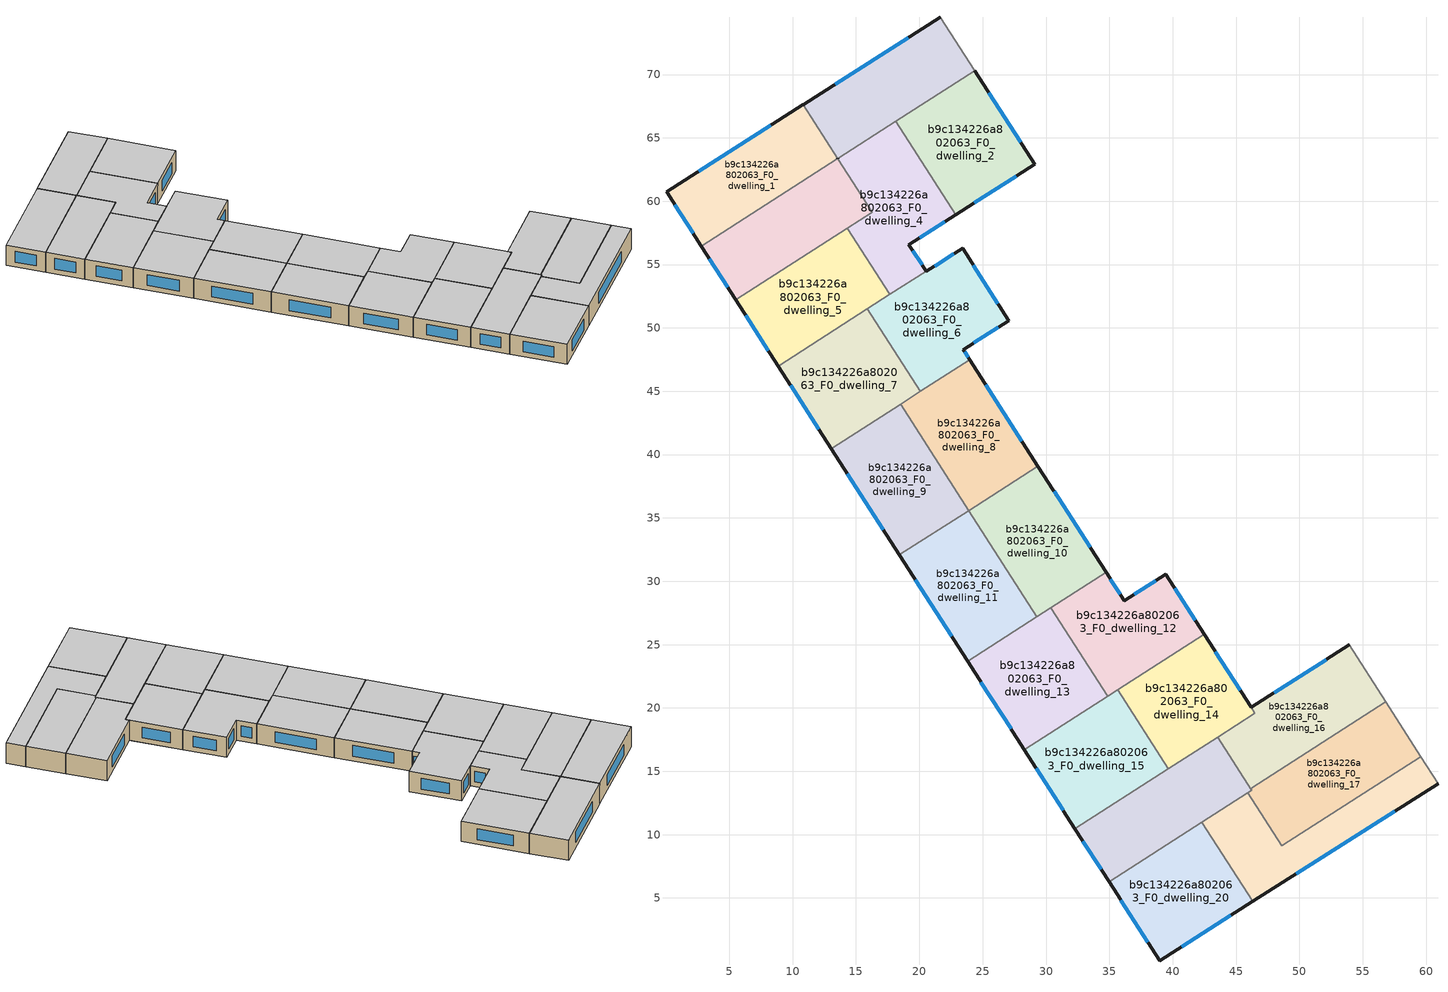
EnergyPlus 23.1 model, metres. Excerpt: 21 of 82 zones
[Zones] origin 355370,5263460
b9c134226a802063_F0_dwelling_0
 floor ground (EU_floor_Construction): 21.65,74.52 24.36,70.3 13.58,63.38 13.56,63.37 10.83,67.62 z0
 wall outside (EU_wall_Construction): 21.65,74.52 10.83,67.62 / 13.56,63.37 13.58,63.38 z0:3
 wall adiabatic (EU_wall_Construction): 24.36,70.3 21.65,74.52 z0:3
 wall to b9c134226a802063_F0_dwelling_1 (EU_wall_Construction): 10.83,67.62 13.56,63.37 z0:3
 wall to b9c134226a802063_F0_dwelling_2 (EU_wall_Construction): 18.15,66.31 24.36,70.3 z0:3
 wall to b9c134226a802063_F0_dwelling_4 (EU_wall_Construction): 13.58,63.38 18.15,66.31 z0:3
 window (EU_Window_Construction): 19.11,72.9 13.37,69.24 z0.7:2.3
 ceiling to b9c134226a802063_F1_dwelling_0 (EU_floor_Construction): 24.36,70.3 21.65,74.52 10.83,67.62 13.56,63.37 13.58,63.38 z3
b9c134226a802063_F0_dwelling_1
 floor ground (EU_floor_Construction): 10.83,67.62 13.56,63.37 13.54,63.35 2.79,56.46 0.04,60.74 10.81,67.61 z0
 wall outside (EU_wall_Construction): 10.83,67.62 10.81,67.61 0.04,60.74 2.79,56.46 z0:3
 wall to b9c134226a802063_F0_dwelling_3 (EU_wall_Construction): 2.79,56.46 13.54,63.35 13.56,63.37 z0:3
 window (EU_Window_Construction): 8.28,66 2.57,62.36 / 0.69,59.74 2.15,57.46 z0.7:2.3
 ceiling to b9c134226a802063_F1_dwelling_1 (EU_floor_Construction): 13.54,63.35 13.56,63.37 10.83,67.62 10.81,67.61 0.04,60.74 2.79,56.46 z3
b9c134226a802063_F0_dwelling_10
 floor ground (EU_floor_Construction): 29.37,39.09 34.75,30.7 29.28,27.19 23.9,35.58 z0
 wall outside (EU_wall_Construction): 34.75,30.7 29.37,39.09 z0:3
 wall to b9c134226a802063_F0_dwelling_11 (EU_wall_Construction): 23.9,35.58 29.28,27.19 z0:3
 wall to b9c134226a802063_F0_dwelling_8 (EU_wall_Construction): 29.37,39.09 23.9,35.58 z0:3
 wall to b9c134226a802063_F0_dwelling_12 (EU_wall_Construction): 30.39,27.9 34.75,30.7 z0:3
 wall to b9c134226a802063_F0_dwelling_13 (EU_wall_Construction): 29.28,27.19 30.39,27.9 z0:3
 window (EU_Window_Construction): 33.49,32.67 30.63,37.12 z0.7:2.3
 ceiling to b9c134226a802063_F1_dwelling_10 (EU_floor_Construction): 34.75,30.7 29.37,39.09 23.9,35.58 29.28,27.19 z3
b9c134226a802063_F0_dwelling_11
 floor ground (EU_floor_Construction): 23.9,35.58 29.28,27.19 23.82,23.68 18.43,32.08 z0
 wall outside (EU_wall_Construction): 18.43,32.08 23.82,23.68 z0:3
 wall to b9c134226a802063_F0_dwelling_9 (EU_wall_Construction): 23.9,35.58 18.43,32.08 z0:3
 wall to b9c134226a802063_F0_dwelling_13 (EU_wall_Construction): 23.82,23.68 29.28,27.19 z0:3
 window (EU_Window_Construction): 19.7,30.11 22.55,25.65 z0.7:2.3
 ceiling to b9c134226a802063_F1_dwelling_11 (EU_floor_Construction): 29.28,27.19 23.9,35.58 18.43,32.08 23.82,23.68 z3
b9c134226a802063_F0_dwelling_12
 floor ground (EU_floor_Construction): 39.45,30.55 42.49,25.81 34.87,20.92 30.39,27.9 34.75,30.7 36.18,28.47 z0
 wall outside (EU_wall_Construction): 42.49,25.81 39.45,30.55 36.18,28.47 34.75,30.7 z0:3
 wall to b9c134226a802063_F0_dwelling_13 (EU_wall_Construction): 30.39,27.9 34.87,20.92 z0:3
 wall to b9c134226a802063_F0_dwelling_14 (EU_wall_Construction): 35.66,21.43 42.49,25.81 z0:3
 wall to b9c134226a802063_F0_dwelling_15 (EU_wall_Construction): 34.87,20.92 35.66,21.43 z0:3
 window (EU_Window_Construction): 35.84,28.99 35.09,30.17 / 38.68,30.06 36.95,28.96 / 41.77,26.92 40.16,29.43 z0.7:2.3
 ceiling to b9c134226a802063_F1_dwelling_12 (EU_floor_Construction): 42.49,25.81 39.45,30.55 36.18,28.47 34.75,30.7 30.39,27.9 34.87,20.92 z3
b9c134226a802063_F0_dwelling_13
 floor ground (EU_floor_Construction): 30.39,27.9 34.87,20.92 28.29,16.7 23.82,23.68 z0
 wall outside (EU_wall_Construction): 23.82,23.68 28.29,16.7 z0:3
 wall to b9c134226a802063_F0_dwelling_15 (EU_wall_Construction): 28.29,16.7 34.87,20.92 z0:3
 window (EU_Window_Construction): 24.87,22.04 27.24,18.34 z0.7:2.3
 ceiling to b9c134226a802063_F1_dwelling_13 (EU_floor_Construction): 34.87,20.92 30.39,27.9 23.82,23.68 28.29,16.7 z3
b9c134226a802063_F0_dwelling_14
 floor ground (EU_floor_Construction): 42.49,25.81 46.48,19.59 39.66,15.21 35.66,21.43 z0
 wall outside (EU_wall_Construction): 46.19,20.04 42.49,25.81 z0:3
 wall to b9c134226a802063_F0_dwelling_15 (EU_wall_Construction): 35.66,21.43 39.66,15.21 z0:3
 wall to b9c134226a802063_F0_dwelling_16 (EU_wall_Construction): 46.48,19.59 46.19,20.04 / 43.54,17.7 46.48,19.58 z0:3
 wall to b9c134226a802063_F0_dwelling_18 (EU_wall_Construction): 39.66,15.21 43.54,17.7 z0:3
 window (EU_Window_Construction): 45.32,21.4 43.36,24.46 z0.7:2.3
 ceiling to b9c134226a802063_F1_dwelling_14 (EU_floor_Construction): 46.48,19.58 42.49,25.81 35.66,21.43 39.66,15.21 z3
b9c134226a802063_F0_dwelling_15
 floor ground (EU_floor_Construction): 35.66,21.43 39.66,15.21 32.29,10.48 28.29,16.7 z0
 wall outside (EU_wall_Construction): 28.29,16.7 32.29,10.48 z0:3
 wall to b9c134226a802063_F0_dwelling_18 (EU_wall_Construction): 32.29,10.48 39.66,15.21 z0:3
 window (EU_Window_Construction): 29.23,15.24 31.35,11.94 z0.7:2.3
 ceiling to b9c134226a802063_F1_dwelling_15 (EU_floor_Construction): 39.66,15.21 35.66,21.43 28.29,16.7 32.29,10.48 z3
b9c134226a802063_F0_dwelling_16
 floor ground (EU_floor_Construction): 53.92,24.97 56.81,20.48 46.19,13.66 46.24,13.58 46.2,13.55 43.54,17.7 46.48,19.59 46.19,20.04 z0
 wall outside (EU_wall_Construction): 53.92,24.97 46.19,20.04 z0:3
 wall adiabatic (EU_wall_Construction): 56.81,20.48 53.92,24.97 z0:3
 wall to b9c134226a802063_F0_dwelling_17 (EU_wall_Construction): 46.2,13.55 46.24,13.58 46.19,13.66 56.81,20.48 z0:3
 wall to b9c134226a802063_F0_dwelling_18 (EU_wall_Construction): 43.54,17.7 46.2,13.55 z0:3
 window (EU_Window_Construction): 52.11,23.81 48.01,21.2 z0.7:2.3
 ceiling to b9c134226a802063_F1_dwelling_16 (EU_floor_Construction): 56.81,20.48 53.92,24.97 46.19,20.04 46.48,19.59 43.54,17.7 46.2,13.55 46.24,13.58 46.19,13.66 z3
b9c134226a802063_F0_dwelling_17
 floor ground (EU_floor_Construction): 56.81,20.48 59.58,16.16 48.62,9.13 45.93,13.32 46.22,13.51 46.2,13.55 46.24,13.58 46.19,13.66 z0
 wall to b9c134226a802063_F0_dwelling_19 (EU_wall_Construction): 45.93,13.32 48.62,9.13 59.58,16.16 z0:3
 wall adiabatic (EU_wall_Construction): 59.58,16.16 56.81,20.48 z0:3
 wall to b9c134226a802063_F0_dwelling_18 (EU_wall_Construction): 46.2,13.55 46.22,13.51 45.93,13.32 z0:3
 ceiling to b9c134226a802063_F1_dwelling_17 (EU_floor_Construction): 59.58,16.16 56.81,20.48 46.19,13.66 46.24,13.58 46.2,13.55 46.22,13.51 45.93,13.32 48.62,9.13 z3
b9c134226a802063_F0_dwelling_18
 floor ground (EU_floor_Construction): 43.54,17.7 46.22,13.51 34.97,6.29 32.29,10.48 z0
 wall outside (EU_wall_Construction): 32.29,10.48 34.97,6.29 z0:3
 wall to b9c134226a802063_F0_dwelling_20 (EU_wall_Construction): 34.97,6.29 42.3,11 z0:3
 wall to b9c134226a802063_F0_dwelling_19 (EU_wall_Construction): 42.3,11 45.93,13.32 z0:3
 window (EU_Window_Construction): 32.92,9.5 34.34,7.28 z0.7:2.3
 ceiling to b9c134226a802063_F1_dwelling_18 (EU_floor_Construction): 46.22,13.51 43.54,17.7 32.29,10.48 34.97,6.29 z3
b9c134226a802063_F0_dwelling_19
 floor ground (EU_floor_Construction): 59.58,16.16 60.94,14.04 46.33,4.73 42.3,11 45.93,13.32 48.62,9.13 z0
 wall outside (EU_wall_Construction): 46.33,4.73 60.94,14.04 z0:3
 wall adiabatic (EU_wall_Construction): 60.94,14.04 59.58,16.16 z0:3
 wall to b9c134226a802063_F0_dwelling_20 (EU_wall_Construction): 42.3,11 46.33,4.73 z0:3
 window (EU_Window_Construction): 49.76,6.91 57.51,11.85 z0.7:2.3
 ceiling to b9c134226a802063_F1_dwelling_19 (EU_floor_Construction): 60.94,14.04 59.58,16.16 48.62,9.13 45.93,13.32 42.3,11 46.33,4.73 z3
b9c134226a802063_F0_dwelling_2
 floor ground (EU_floor_Construction): 24.36,70.3 29.11,62.91 22.88,58.94 18.15,66.31 z0
 wall outside (EU_wall_Construction): 22.88,58.94 29.11,62.91 24.36,70.3 z0:3
 wall to b9c134226a802063_F0_dwelling_4 (EU_wall_Construction): 18.15,66.31 22.88,58.94 z0:3
 window (EU_Window_Construction): 24.35,59.87 27.65,61.97 / 28,64.64 25.48,68.56 z0.7:2.3
 ceiling to b9c134226a802063_F1_dwelling_2 (EU_floor_Construction): 29.11,62.91 24.36,70.3 18.15,66.31 22.88,58.94 z3
b9c134226a802063_F0_dwelling_20
 floor ground (EU_floor_Construction): 42.3,11 46.33,4.73 38.98,0.04 34.97,6.29 z0
 wall outside (EU_wall_Construction): 34.97,6.29 38.98,0.04 46.33,4.73 z0:3
 window (EU_Window_Construction): 40.7,1.14 44.6,3.63 / 35.91,4.83 38.04,1.51 z0.7:2.3
 ceiling to b9c134226a802063_F1_dwelling_20 (EU_floor_Construction): 46.33,4.73 42.3,11 34.97,6.29 38.98,0.04 z3
b9c134226a802063_F0_dwelling_3
 floor ground (EU_floor_Construction): 13.56,63.37 16.29,59.11 5.52,52.2 2.79,56.46 13.54,63.35 z0
 wall outside (EU_wall_Construction): 2.79,56.46 5.52,52.2 z0:3
 wall to b9c134226a802063_F0_dwelling_4 (EU_wall_Construction): 14.32,57.85 16.29,59.11 13.56,63.36 z0:3
 wall to b9c134226a802063_F0_dwelling_5 (EU_wall_Construction): 5.52,52.2 14.32,57.85 z0:3
 window (EU_Window_Construction): 3.43,55.46 4.88,53.2 z0.7:2.3
 ceiling to b9c134226a802063_F1_dwelling_3 (EU_floor_Construction): 16.29,59.11 13.56,63.37 13.54,63.35 2.79,56.46 5.52,52.2 z3
b9c134226a802063_F0_dwelling_4
 floor ground (EU_floor_Construction): 18.15,66.31 22.88,58.94 19.18,56.58 20.53,54.47 17.67,52.64 14.32,57.85 16.29,59.11 13.56,63.37 13.58,63.38 z0
 wall outside (EU_wall_Construction): 20.53,54.47 19.18,56.58 22.88,58.94 / 13.58,63.38 13.56,63.37 z0:3
 wall to b9c134226a802063_F0_dwelling_5 (EU_wall_Construction): 14.32,57.85 17.67,52.64 z0:3
 wall to b9c134226a802063_F0_dwelling_6 (EU_wall_Construction): 17.67,52.64 20.53,54.47 z0:3
 window (EU_Window_Construction): 20.05,57.13 22.01,58.38 / 20.21,54.97 19.5,56.08 z0.7:2.3
 ceiling to b9c134226a802063_F1_dwelling_4 (EU_floor_Construction): 20.53,54.47 19.18,56.58 22.88,58.94 18.15,66.31 13.58,63.38 13.56,63.37 16.29,59.11 14.32,57.85 17.67,52.64 z3
b9c134226a802063_F0_dwelling_5
 floor ground (EU_floor_Construction): 14.32,57.85 17.67,52.64 8.86,46.99 5.52,52.2 z0
 wall outside (EU_wall_Construction): 5.52,52.2 8.86,46.99 z0:3
 wall to b9c134226a802063_F0_dwelling_7 (EU_wall_Construction): 8.86,46.99 15.91,51.51 z0:3
 wall to b9c134226a802063_F0_dwelling_6 (EU_wall_Construction): 15.91,51.51 17.67,52.64 z0:3
 window (EU_Window_Construction): 6.31,50.98 8.08,48.21 z0.7:2.3
 ceiling to b9c134226a802063_F1_dwelling_5 (EU_floor_Construction): 17.67,52.64 14.32,57.85 5.52,52.2 8.86,46.99 z3
b9c134226a802063_F0_dwelling_6
 floor ground (EU_floor_Construction): 23.41,56.29 27.07,50.58 23.47,48.29 23.98,47.49 20.09,44.99 15.91,51.51 20.53,54.47 20.54,54.45 z0
 wall outside (EU_wall_Construction): 23.98,47.49 23.47,48.29 27.07,50.58 23.41,56.29 20.54,54.45 20.53,54.47 z0:3
 wall to b9c134226a802063_F0_dwelling_7 (EU_wall_Construction): 15.91,51.51 20.09,44.99 z0:3
 wall to b9c134226a802063_F0_dwelling_8 (EU_wall_Construction): 20.09,44.99 23.98,47.49 z0:3
 window (EU_Window_Construction): 22.74,55.86 21.21,54.88 / 26.21,51.92 24.27,54.95 / 24.31,48.83 26.22,50.04 / 23.86,47.67 23.59,48.1 z0.7:2.3
 ceiling to b9c134226a802063_F1_dwelling_6 (EU_floor_Construction): 23.98,47.49 23.47,48.29 27.07,50.58 23.41,56.29 20.54,54.45 20.53,54.47 15.91,51.51 20.09,44.99 z3
b9c134226a802063_F0_dwelling_7
 floor ground (EU_floor_Construction): 15.91,51.51 20.09,44.99 13.05,40.47 8.86,46.99 z0
 wall outside (EU_wall_Construction): 8.86,46.99 13.05,40.47 z0:3
 wall to b9c134226a802063_F0_dwelling_9 (EU_wall_Construction): 13.05,40.47 18.51,43.98 z0:3
 wall to b9c134226a802063_F0_dwelling_8 (EU_wall_Construction): 18.51,43.98 20.09,44.99 z0:3
 window (EU_Window_Construction): 9.85,45.46 12.06,42 z0.7:2.3
 ceiling to b9c134226a802063_F1_dwelling_7 (EU_floor_Construction): 20.09,44.99 15.91,51.51 8.86,46.99 13.05,40.47 z3
b9c134226a802063_F0_dwelling_8
 floor ground (EU_floor_Construction): 23.98,47.49 29.37,39.09 23.9,35.58 18.51,43.98 z0
 wall outside (EU_wall_Construction): 29.37,39.09 23.98,47.49 z0:3
 wall to b9c134226a802063_F0_dwelling_9 (EU_wall_Construction): 18.51,43.98 23.9,35.58 z0:3
 window (EU_Window_Construction): 28.1,41.06 25.25,45.51 z0.7:2.3
 ceiling to b9c134226a802063_F1_dwelling_8 (EU_floor_Construction): 29.37,39.09 23.98,47.49 18.51,43.98 23.9,35.58 z3
b9c134226a802063_F0_dwelling_9
 floor ground (EU_floor_Construction): 18.51,43.98 23.9,35.58 18.43,32.08 13.05,40.47 z0
 wall outside (EU_wall_Construction): 13.05,40.47 18.43,32.08 z0:3
 window (EU_Window_Construction): 14.31,38.5 17.17,34.05 z0.7:2.3
 ceiling to b9c134226a802063_F1_dwelling_9 (EU_floor_Construction): 23.9,35.58 18.51,43.98 13.05,40.47 18.43,32.08 z3
[Building]
EU S2 Campaign: North Axis=0; Terrain=City; Solar Distribution=FullExterior
[Site:Location]
Budapest.Ferenc.Liszt.Intl.AP: Latitude=47.437; Longitude=19.256; Time Zone=1; Elevation=185
[SizingPeriod:WeatherFileDays]
AnnualSizingPeriod: Begin Month=1; Begin Day of Month=1; End Month=12; End Day of Month=31; Day of Week for Start Day=Monday; Use Weather File Daylight Saving Period=No; Use Weather File Rain and Snow Indicators=No
[MATERIAL]
EU_InternalMass_Material: Roughness=MediumRough; Thickness=0.1; Conductivity=1; Density=1800; Specific Heat=900; Thermal Absorptance=0.9; Solar Absorptance=0.7; Visible Absorptance=0.7
[MATERIAL:NOMASS] Roughness=MediumRough; Thermal Absorptance=0.9; Solar Absorptance=0.7; Visible Absorptance=0.7
Name | Thermal Resistance
EU_wall_NoMass | 0.832559
EU_floor_NoMass | 0.872794
[WINDOWMATERIAL:SIMPLEGLAZINGSYSTEM]
EU_Window_SimpleGlazing: UFactor=2.79869; Solar Heat Gain Coefficient=0.75; Visible Transmittance=0.75
[CONSTRUCTION]
EU_wall_Construction: EU_wall_NoMass
EU_floor_Construction: EU_floor_NoMass
EU_Window_Construction: EU_Window_SimpleGlazing
EU_InternalMass_Construction: EU_InternalMass_Material
[ZONE] Type=1; Multiplier=1; Ceiling Height=autocalculate; Floor Area=autocalculate; Part of Total Floor Area=Yes
Name | Volume
b9c134226a802063_F0_dwelling_0 | 193.966
b9c134226a802063_F0_dwelling_1 | 194.695
b9c134226a802063_F0_dwelling_10 | 194.35
b9c134226a802063_F0_dwelling_11 | 194.342
b9c134226a802063_F0_dwelling_12 | 194.314
b9c134226a802063_F0_dwelling_13 | 194.313
b9c134226a802063_F0_dwelling_14 | 179.859
b9c134226a802063_F0_dwelling_15 | 194.298
b9c134226a802063_F0_dwelling_16 | 197.928
b9c134226a802063_F0_dwelling_17 | 199.997
b9c134226a802063_F0_dwelling_18 | 199.533
b9c134226a802063_F0_dwelling_19 | 194.311
b9c134226a802063_F0_dwelling_2 | 194.329
b9c134226a802063_F0_dwelling_20 | 194.336
b9c134226a802063_F0_dwelling_3 | 193.952
b9c134226a802063_F0_dwelling_4 | 194.691
b9c134226a802063_F0_dwelling_5; b9c134226a802063_F0_dwelling_7 | 194.322
b9c134226a802063_F0_dwelling_6 | 194.316
b9c134226a802063_F0_dwelling_8 | 194.34
b9c134226a802063_F0_dwelling_9 | 194.299
[INTERNALMASS] Construction=EU_InternalMass_Construction
Name | Zone or ZoneList | Surface Area
b9c134226a802063_F0_dwelling_0_EU_InternalMass | b9c134226a802063_F0_dwelling_0 | 64.6552
b9c134226a802063_F0_dwelling_1_EU_InternalMass | b9c134226a802063_F0_dwelling_1 | 64.8976
b9c134226a802063_F0_dwelling_2_EU_InternalMass | b9c134226a802063_F0_dwelling_2 | 64.7755
b9c134226a802063_F0_dwelling_3_EU_InternalMass | b9c134226a802063_F0_dwelling_3 | 64.6527
b9c134226a802063_F0_dwelling_4_EU_InternalMass | b9c134226a802063_F0_dwelling_4 | 64.897
b9c134226a802063_F0_dwelling_5_EU_InternalMass | b9c134226a802063_F0_dwelling_5 | 64.7742
b9c134226a802063_F0_dwelling_6_EU_InternalMass | b9c134226a802063_F0_dwelling_6 | 64.773
b9c134226a802063_F0_dwelling_7_EU_InternalMass | b9c134226a802063_F0_dwelling_7 | 64.7745
b9c134226a802063_F0_dwelling_8_EU_InternalMass | b9c134226a802063_F0_dwelling_8 | 64.78
b9c134226a802063_F0_dwelling_9_EU_InternalMass | b9c134226a802063_F0_dwelling_9 | 64.7676
b9c134226a802063_F0_dwelling_10_EU_InternalMass | b9c134226a802063_F0_dwelling_10 | 64.7844
b9c134226a802063_F0_dwelling_11_EU_InternalMass | b9c134226a802063_F0_dwelling_11 | 64.7814
b9c134226a802063_F0_dwelling_12_EU_InternalMass | b9c134226a802063_F0_dwelling_12 | 64.772
b9c134226a802063_F0_dwelling_13_EU_InternalMass | b9c134226a802063_F0_dwelling_13 | 64.7711
b9c134226a802063_F0_dwelling_14_EU_InternalMass | b9c134226a802063_F0_dwelling_14 | 59.955
b9c134226a802063_F0_dwelling_15_EU_InternalMass | b9c134226a802063_F0_dwelling_15 | 64.7697
b9c134226a802063_F0_dwelling_16_EU_InternalMass | b9c134226a802063_F0_dwelling_16 | 65.9678
b9c134226a802063_F0_dwelling_17_EU_InternalMass | b9c134226a802063_F0_dwelling_17 | 66.6685
b9c134226a802063_F0_dwelling_18_EU_InternalMass | b9c134226a802063_F0_dwelling_18 | 66.5134
b9c134226a802063_F0_dwelling_19_EU_InternalMass | b9c134226a802063_F0_dwelling_19 | 64.7705
b9c134226a802063_F0_dwelling_20_EU_InternalMass | b9c134226a802063_F0_dwelling_20 | 64.7795
[OTHEREQUIPMENT] Fuel Type=Electricity; Design Level Calculation Method=Watts/Area; Power per Zone Floor Area=1; Fraction Latent=0; Fraction Radiant=0; Fraction Lost=0; Carbon Dioxide Generation Rate=0; EndUse Subcategory=EU_Step8_InternalGains
Name | Zone or ZoneList or Space or SpaceList | Schedule
EU_Step8_InternalGain_b9c134226a802063_F0_dwelling_0_f000 | b9c134226a802063_F0_dwelling_0 | EU_Step8_GainSchedule_b9c134226a802063_F0_dwelling_0_f000
EU_Step8_InternalGain_b9c134226a802063_F0_dwelling_1_f000 | b9c134226a802063_F0_dwelling_1 | EU_Step8_GainSchedule_b9c134226a802063_F0_dwelling_1_f000
EU_Step8_InternalGain_b9c134226a802063_F0_dwelling_2_f000 | b9c134226a802063_F0_dwelling_2 | EU_Step8_GainSchedule_b9c134226a802063_F0_dwelling_2_f000
EU_Step8_InternalGain_b9c134226a802063_F0_dwelling_3_f000 | b9c134226a802063_F0_dwelling_3 | EU_Step8_GainSchedule_b9c134226a802063_F0_dwelling_3_f000
EU_Step8_InternalGain_b9c134226a802063_F0_dwelling_4_f000 | b9c134226a802063_F0_dwelling_4 | EU_Step8_GainSchedule_b9c134226a802063_F0_dwelling_4_f000
EU_Step8_InternalGain_b9c134226a802063_F0_dwelling_5_f000 | b9c134226a802063_F0_dwelling_5 | EU_Step8_GainSchedule_b9c134226a802063_F0_dwelling_5_f000
EU_Step8_InternalGain_b9c134226a802063_F0_dwelling_6_f000 | b9c134226a802063_F0_dwelling_6 | EU_Step8_GainSchedule_b9c134226a802063_F0_dwelling_6_f000
EU_Step8_InternalGain_b9c134226a802063_F0_dwelling_7_f000 | b9c134226a802063_F0_dwelling_7 | EU_Step8_GainSchedule_b9c134226a802063_F0_dwelling_7_f000
EU_Step8_InternalGain_b9c134226a802063_F0_dwelling_8_f000 | b9c134226a802063_F0_dwelling_8 | EU_Step8_GainSchedule_b9c134226a802063_F0_dwelling_8_f000
EU_Step8_InternalGain_b9c134226a802063_F0_dwelling_9_f000 | b9c134226a802063_F0_dwelling_9 | EU_Step8_GainSchedule_b9c134226a802063_F0_dwelling_9_f000
EU_Step8_InternalGain_b9c134226a802063_F0_dwelling_10_f000 | b9c134226a802063_F0_dwelling_10 | EU_Step8_GainSchedule_b9c134226a802063_F0_dwelling_10_f000
EU_Step8_InternalGain_b9c134226a802063_F0_dwelling_11_f000 | b9c134226a802063_F0_dwelling_11 | EU_Step8_GainSchedule_b9c134226a802063_F0_dwelling_11_f000
EU_Step8_InternalGain_b9c134226a802063_F0_dwelling_12_f000 | b9c134226a802063_F0_dwelling_12 | EU_Step8_GainSchedule_b9c134226a802063_F0_dwelling_12_f000
EU_Step8_InternalGain_b9c134226a802063_F0_dwelling_13_f000 | b9c134226a802063_F0_dwelling_13 | EU_Step8_GainSchedule_b9c134226a802063_F0_dwelling_13_f000
EU_Step8_InternalGain_b9c134226a802063_F0_dwelling_14_f000 | b9c134226a802063_F0_dwelling_14 | EU_Step8_GainSchedule_b9c134226a802063_F0_dwelling_14_f000
EU_Step8_InternalGain_b9c134226a802063_F0_dwelling_15_f000 | b9c134226a802063_F0_dwelling_15 | EU_Step8_GainSchedule_b9c134226a802063_F0_dwelling_15_f000
EU_Step8_InternalGain_b9c134226a802063_F0_dwelling_16_f000 | b9c134226a802063_F0_dwelling_16 | EU_Step8_GainSchedule_b9c134226a802063_F0_dwelling_16_f000
EU_Step8_InternalGain_b9c134226a802063_F0_dwelling_17_f000 | b9c134226a802063_F0_dwelling_17 | EU_Step8_GainSchedule_b9c134226a802063_F0_dwelling_17_f000
EU_Step8_InternalGain_b9c134226a802063_F0_dwelling_18_f000 | b9c134226a802063_F0_dwelling_18 | EU_Step8_GainSchedule_b9c134226a802063_F0_dwelling_18_f000
EU_Step8_InternalGain_b9c134226a802063_F0_dwelling_19_f000 | b9c134226a802063_F0_dwelling_19 | EU_Step8_GainSchedule_b9c134226a802063_F0_dwelling_19_f000
EU_Step8_InternalGain_b9c134226a802063_F0_dwelling_20_f000 | b9c134226a802063_F0_dwelling_20 | EU_Step8_GainSchedule_b9c134226a802063_F0_dwelling_20_f000
[ZONEVENTILATION:DESIGNFLOWRATE] Schedule=EU_AlwaysOn; Design Flow Rate Calculation Method=AirChanges/Hour; Air Changes per Hour=0.475469; Ventilation Type=Natural; Fan Pressure Rise=0; Fan Total Efficiency=1; Constant Term Coefficient=1; Temperature Term Coefficient=0; Velocity Term Coefficient=0; Velocity Squared Term Coefficient=0; Minimum Indoor Temperature=-100; Maximum Indoor Temperature=100; Delta Temperature=-100; Minimum Outdoor Temperature=-100; Maximum Outdoor Temperature=100; Maximum Wind Speed=40
Name | Zone or ZoneList or Space or SpaceList
EU_ConstantAir_b9c134226a802063_F0_dwelling_0 | b9c134226a802063_F0_dwelling_0
EU_ConstantAir_b9c134226a802063_F0_dwelling_1 | b9c134226a802063_F0_dwelling_1
EU_ConstantAir_b9c134226a802063_F0_dwelling_2 | b9c134226a802063_F0_dwelling_2
EU_ConstantAir_b9c134226a802063_F0_dwelling_3 | b9c134226a802063_F0_dwelling_3
EU_ConstantAir_b9c134226a802063_F0_dwelling_4 | b9c134226a802063_F0_dwelling_4
EU_ConstantAir_b9c134226a802063_F0_dwelling_5 | b9c134226a802063_F0_dwelling_5
EU_ConstantAir_b9c134226a802063_F0_dwelling_6 | b9c134226a802063_F0_dwelling_6
EU_ConstantAir_b9c134226a802063_F0_dwelling_7 | b9c134226a802063_F0_dwelling_7
EU_ConstantAir_b9c134226a802063_F0_dwelling_8 | b9c134226a802063_F0_dwelling_8
EU_ConstantAir_b9c134226a802063_F0_dwelling_9 | b9c134226a802063_F0_dwelling_9
EU_ConstantAir_b9c134226a802063_F0_dwelling_10 | b9c134226a802063_F0_dwelling_10
EU_ConstantAir_b9c134226a802063_F0_dwelling_11 | b9c134226a802063_F0_dwelling_11
EU_ConstantAir_b9c134226a802063_F0_dwelling_12 | b9c134226a802063_F0_dwelling_12
EU_ConstantAir_b9c134226a802063_F0_dwelling_13 | b9c134226a802063_F0_dwelling_13
EU_ConstantAir_b9c134226a802063_F0_dwelling_14 | b9c134226a802063_F0_dwelling_14
EU_ConstantAir_b9c134226a802063_F0_dwelling_15 | b9c134226a802063_F0_dwelling_15
EU_ConstantAir_b9c134226a802063_F0_dwelling_16 | b9c134226a802063_F0_dwelling_16
EU_ConstantAir_b9c134226a802063_F0_dwelling_17 | b9c134226a802063_F0_dwelling_17
EU_ConstantAir_b9c134226a802063_F0_dwelling_18 | b9c134226a802063_F0_dwelling_18
EU_ConstantAir_b9c134226a802063_F0_dwelling_19 | b9c134226a802063_F0_dwelling_19
EU_ConstantAir_b9c134226a802063_F0_dwelling_20 | b9c134226a802063_F0_dwelling_20
[HVACTEMPLATE:THERMOSTAT] Constant Heating Setpoint=20; Constant Cooling Setpoint=50
EU_HeatOnly_b9c134226a802063_F0_dwelling_0; EU_HeatOnly_b9c134226a802063_F0_dwelling_1; EU_HeatOnly_b9c134226a802063_F0_dwelling_2; EU_HeatOnly_b9c134226a802063_F0_dwelling_3; EU_HeatOnly_b9c134226a802063_F0_dwelling_4; EU_HeatOnly_b9c134226a802063_F0_dwelling_5; EU_HeatOnly_b9c134226a802063_F0_dwelling_6; EU_HeatOnly_b9c134226a802063_F0_dwelling_7; EU_HeatOnly_b9c134226a802063_F0_dwelling_8; EU_HeatOnly_b9c134226a802063_F0_dwelling_9; EU_HeatOnly_b9c134226a802063_F0_dwelling_10; EU_HeatOnly_b9c134226a802063_F0_dwelling_11; EU_HeatOnly_b9c134226a802063_F0_dwelling_12; EU_HeatOnly_b9c134226a802063_F0_dwelling_13; EU_HeatOnly_b9c134226a802063_F0_dwelling_14; EU_HeatOnly_b9c134226a802063_F0_dwelling_15; EU_HeatOnly_b9c134226a802063_F0_dwelling_16; EU_HeatOnly_b9c134226a802063_F0_dwelling_17; EU_HeatOnly_b9c134226a802063_F0_dwelling_18; EU_HeatOnly_b9c134226a802063_F0_dwelling_19; EU_HeatOnly_b9c134226a802063_F0_dwelling_20; EU_HeatOnly_b9c134226a802063_F1_dwelling_0; EU_HeatOnly_b9c134226a802063_F1_dwelling_1; EU_HeatOnly_b9c134226a802063_F1_dwelling_2; EU_HeatOnly_b9c134226a802063_F1_dwelling_3; EU_HeatOnly_b9c134226a802063_F1_dwelling_4; EU_HeatOnly_b9c134226a802063_F1_dwelling_5; EU_HeatOnly_b9c134226a802063_F1_dwelling_6; EU_HeatOnly_b9c134226a802063_F1_dwelling_7; EU_HeatOnly_b9c134226a802063_F1_dwelling_8; EU_HeatOnly_b9c134226a802063_F1_dwelling_9; EU_HeatOnly_b9c134226a802063_F1_dwelling_10; EU_HeatOnly_b9c134226a802063_F1_dwelling_11; EU_HeatOnly_b9c134226a802063_F1_dwelling_12; EU_HeatOnly_b9c134226a802063_F1_dwelling_13; EU_HeatOnly_b9c134226a802063_F1_dwelling_14; EU_HeatOnly_b9c134226a802063_F1_dwelling_15; EU_HeatOnly_b9c134226a802063_F1_dwelling_16; EU_HeatOnly_b9c134226a802063_F1_dwelling_17; EU_HeatOnly_b9c134226a802063_F1_dwelling_18; EU_HeatOnly_b9c134226a802063_F1_dwelling_19; EU_HeatOnly_b9c134226a802063_F1_dwelling_20; EU_HeatOnly_b9c134226a802063_F2_dwelling_0; EU_HeatOnly_b9c134226a802063_F2_dwelling_1; EU_HeatOnly_b9c134226a802063_F2_dwelling_2; EU_HeatOnly_b9c134226a802063_F2_dwelling_3; EU_HeatOnly_b9c134226a802063_F2_dwelling_4; EU_HeatOnly_b9c134226a802063_F2_dwelling_5; EU_HeatOnly_b9c134226a802063_F2_dwelling_6; EU_HeatOnly_b9c134226a802063_F2_dwelling_7; EU_HeatOnly_b9c134226a802063_F2_dwelling_8; EU_HeatOnly_b9c134226a802063_F2_dwelling_9; EU_HeatOnly_b9c134226a802063_F2_dwelling_10; EU_HeatOnly_b9c134226a802063_F2_dwelling_11; EU_HeatOnly_b9c134226a802063_F2_dwelling_12; EU_HeatOnly_b9c134226a802063_F2_dwelling_13; EU_HeatOnly_b9c134226a802063_F2_dwelling_14; EU_HeatOnly_b9c134226a802063_F2_dwelling_15; EU_HeatOnly_b9c134226a802063_F2_dwelling_16; EU_HeatOnly_b9c134226a802063_F2_dwelling_17; EU_HeatOnly_b9c134226a802063_F2_dwelling_18; EU_HeatOnly_b9c134226a802063_F2_dwelling_19; EU_HeatOnly_b9c134226a802063_F3_dwelling_0; EU_HeatOnly_b9c134226a802063_F3_dwelling_1; EU_HeatOnly_b9c134226a802063_F3_dwelling_2; EU_HeatOnly_b9c134226a802063_F3_dwelling_3; EU_HeatOnly_b9c134226a802063_F3_dwelling_4; EU_HeatOnly_b9c134226a802063_F3_dwelling_5; EU_HeatOnly_b9c134226a802063_F3_dwelling_6; EU_HeatOnly_b9c134226a802063_F3_dwelling_7; EU_HeatOnly_b9c134226a802063_F3_dwelling_8; EU_HeatOnly_b9c134226a802063_F3_dwelling_9; EU_HeatOnly_b9c134226a802063_F3_dwelling_10; EU_HeatOnly_b9c134226a802063_F3_dwelling_11; EU_HeatOnly_b9c134226a802063_F3_dwelling_12; EU_HeatOnly_b9c134226a802063_F3_dwelling_13; EU_HeatOnly_b9c134226a802063_F3_dwelling_14; EU_HeatOnly_b9c134226a802063_F3_dwelling_15; EU_HeatOnly_b9c134226a802063_F3_dwelling_16; EU_HeatOnly_b9c134226a802063_F3_dwelling_17; EU_HeatOnly_b9c134226a802063_F3_dwelling_18; EU_HeatOnly_b9c134226a802063_F3_dwelling_19
[HVACTEMPLATE:ZONE:IDEALLOADSAIRSYSTEM] System Availability Schedule=EU_AlwaysOn; Maximum Heating Supply Air Temperature=50; Minimum Cooling Supply Air Temperature=13; Maximum Heating Supply Air Humidity Ratio=0.0156; Minimum Cooling Supply Air Humidity Ratio=0.0077; Heating Limit=NoLimit; Cooling Limit=NoLimit; Heating Availability Schedule=EU_AlwaysOn; Cooling Availability Schedule=EU_CoolingOff; Dehumidification Control Type=ConstantSensibleHeatRatio; Cooling Sensible Heat Ratio=0.7; Dehumidification Setpoint=60; Humidification Control Type=None; Humidification Setpoint=30; Outdoor Air Method=None; Outdoor Air Flow Rate per Person=0.00944; Outdoor Air Flow Rate per Zone Floor Area=0; Outdoor Air Flow Rate per Zone=0; Demand Controlled Ventilation Type=None; Outdoor Air Economizer Type=NoEconomizer; Heat Recovery Type=None; Sensible Heat Recovery Effectiveness=0.7; Latent Heat Recovery Effectiveness=0.65
Name | Template Thermostat
b9c134226a802063_F0_dwelling_0 | EU_HeatOnly_b9c134226a802063_F0_dwelling_0
b9c134226a802063_F0_dwelling_1 | EU_HeatOnly_b9c134226a802063_F0_dwelling_1
b9c134226a802063_F0_dwelling_2 | EU_HeatOnly_b9c134226a802063_F0_dwelling_2
b9c134226a802063_F0_dwelling_3 | EU_HeatOnly_b9c134226a802063_F0_dwelling_3
b9c134226a802063_F0_dwelling_4 | EU_HeatOnly_b9c134226a802063_F0_dwelling_4
b9c134226a802063_F0_dwelling_5 | EU_HeatOnly_b9c134226a802063_F0_dwelling_5
b9c134226a802063_F0_dwelling_6 | EU_HeatOnly_b9c134226a802063_F0_dwelling_6
b9c134226a802063_F0_dwelling_7 | EU_HeatOnly_b9c134226a802063_F0_dwelling_7
b9c134226a802063_F0_dwelling_8 | EU_HeatOnly_b9c134226a802063_F0_dwelling_8
b9c134226a802063_F0_dwelling_9 | EU_HeatOnly_b9c134226a802063_F0_dwelling_9
b9c134226a802063_F0_dwelling_10 | EU_HeatOnly_b9c134226a802063_F0_dwelling_10
b9c134226a802063_F0_dwelling_11 | EU_HeatOnly_b9c134226a802063_F0_dwelling_11
b9c134226a802063_F0_dwelling_12 | EU_HeatOnly_b9c134226a802063_F0_dwelling_12
b9c134226a802063_F0_dwelling_13 | EU_HeatOnly_b9c134226a802063_F0_dwelling_13
b9c134226a802063_F0_dwelling_14 | EU_HeatOnly_b9c134226a802063_F0_dwelling_14
b9c134226a802063_F0_dwelling_15 | EU_HeatOnly_b9c134226a802063_F0_dwelling_15
b9c134226a802063_F0_dwelling_16 | EU_HeatOnly_b9c134226a802063_F0_dwelling_16
b9c134226a802063_F0_dwelling_17 | EU_HeatOnly_b9c134226a802063_F0_dwelling_17
b9c134226a802063_F0_dwelling_18 | EU_HeatOnly_b9c134226a802063_F0_dwelling_18
b9c134226a802063_F0_dwelling_19 | EU_HeatOnly_b9c134226a802063_F0_dwelling_19
b9c134226a802063_F0_dwelling_20 | EU_HeatOnly_b9c134226a802063_F0_dwelling_20
[SIZING:ZONE] Zone Cooling Design Supply Air Temperature Input Method=SupplyAirTemperature; Zone Cooling Design Supply Air Temperature=13; Zone Heating Design Supply Air Temperature Input Method=SupplyAirTemperature; Zone Heating Design Supply Air Temperature=50; Zone Cooling Design Supply Air Humidity Ratio=0.008; Zone Heating Design Supply Air Humidity Ratio=0.008; Cooling Design Air Flow Method=DesignDay; Cooling Design Air Flow Rate=0; Cooling Minimum Air Flow per Zone Floor Area=0.000762; Cooling Minimum Air Flow=0; Cooling Minimum Air Flow Fraction=0.2; Heating Design Air Flow Method=DesignDay; Heating Design Air Flow Rate=0; Heating Maximum Air Flow per Zone Floor Area=0.002032; Heating Maximum Air Flow=0.141576; Heating Maximum Air Flow Fraction=0.3; Account for Dedicated Outdoor Air System=No; Dedicated Outdoor Air System Control Strategy=NeutralSupplyAir; Dedicated Outdoor Air Low Setpoint Temperature for Design=autosize; Dedicated Outdoor Air High Setpoint Temperature for Design=autosize; Zone Load Sizing Method=Sensible Load Only No Latent Load; Zone Latent Cooling Design Supply Air Humidity Ratio Input Method=HumidityRatioDifference; Zone Cooling Design Supply Air Humidity Ratio Difference=0.005; Zone Latent Heating Design Supply Air Humidity Ratio Input Method=HumidityRatioDifference; Zone Humidification Design Supply Air Humidity Ratio Difference=0.005
b9c134226a802063_F0_dwelling_0; b9c134226a802063_F0_dwelling_1; b9c134226a802063_F0_dwelling_2; b9c134226a802063_F0_dwelling_3; b9c134226a802063_F0_dwelling_4; b9c134226a802063_F0_dwelling_5; b9c134226a802063_F0_dwelling_6; b9c134226a802063_F0_dwelling_7; b9c134226a802063_F0_dwelling_8; b9c134226a802063_F0_dwelling_9; b9c134226a802063_F0_dwelling_10; b9c134226a802063_F0_dwelling_11; b9c134226a802063_F0_dwelling_12; b9c134226a802063_F0_dwelling_13; b9c134226a802063_F0_dwelling_14; b9c134226a802063_F0_dwelling_15; b9c134226a802063_F0_dwelling_16; b9c134226a802063_F0_dwelling_17; b9c134226a802063_F0_dwelling_18; b9c134226a802063_F0_dwelling_19; b9c134226a802063_F0_dwelling_20
[SCHEDULE:CONSTANT]
Name | Hourly Value
EU_AlwaysOn | 1
EU_CoolingOff | 0
[SCHEDULE:FILE] Column Number=1; Rows to Skip at Top=0; Number of Hours of Data=8760; Column Separator=Comma; Interpolate to Timestep=No; Minutes per Item=60; Adjust Schedule for Daylight Savings=Yes
Name | File
EU_Step8_GainSchedule_b9c134226a802063_F0_dwelling_0_f000 | ../../schedules/b9c134226a802063/b9c134226a802063_F0_dwelling_0_f000_gain.csv
EU_Step8_GainSchedule_b9c134226a802063_F0_dwelling_1_f000 | ../../schedules/b9c134226a802063/b9c134226a802063_F0_dwelling_1_f000_gain.csv
EU_Step8_GainSchedule_b9c134226a802063_F0_dwelling_2_f000 | ../../schedules/b9c134226a802063/b9c134226a802063_F0_dwelling_2_f000_gain.csv
EU_Step8_GainSchedule_b9c134226a802063_F0_dwelling_3_f000 | ../../schedules/b9c134226a802063/b9c134226a802063_F0_dwelling_3_f000_gain.csv
EU_Step8_GainSchedule_b9c134226a802063_F0_dwelling_4_f000 | ../../schedules/b9c134226a802063/b9c134226a802063_F0_dwelling_4_f000_gain.csv
EU_Step8_GainSchedule_b9c134226a802063_F0_dwelling_5_f000 | ../../schedules/b9c134226a802063/b9c134226a802063_F0_dwelling_5_f000_gain.csv
EU_Step8_GainSchedule_b9c134226a802063_F0_dwelling_6_f000 | ../../schedules/b9c134226a802063/b9c134226a802063_F0_dwelling_6_f000_gain.csv
EU_Step8_GainSchedule_b9c134226a802063_F0_dwelling_7_f000 | ../../schedules/b9c134226a802063/b9c134226a802063_F0_dwelling_7_f000_gain.csv
EU_Step8_GainSchedule_b9c134226a802063_F0_dwelling_8_f000 | ../../schedules/b9c134226a802063/b9c134226a802063_F0_dwelling_8_f000_gain.csv
EU_Step8_GainSchedule_b9c134226a802063_F0_dwelling_9_f000 | ../../schedules/b9c134226a802063/b9c134226a802063_F0_dwelling_9_f000_gain.csv
EU_Step8_GainSchedule_b9c134226a802063_F0_dwelling_10_f000 | ../../schedules/b9c134226a802063/b9c134226a802063_F0_dwelling_10_f000_gain.csv
EU_Step8_GainSchedule_b9c134226a802063_F0_dwelling_11_f000 | ../../schedules/b9c134226a802063/b9c134226a802063_F0_dwelling_11_f000_gain.csv
EU_Step8_GainSchedule_b9c134226a802063_F0_dwelling_12_f000 | ../../schedules/b9c134226a802063/b9c134226a802063_F0_dwelling_12_f000_gain.csv
EU_Step8_GainSchedule_b9c134226a802063_F0_dwelling_13_f000 | ../../schedules/b9c134226a802063/b9c134226a802063_F0_dwelling_13_f000_gain.csv
EU_Step8_GainSchedule_b9c134226a802063_F0_dwelling_14_f000 | ../../schedules/b9c134226a802063/b9c134226a802063_F0_dwelling_14_f000_gain.csv
EU_Step8_GainSchedule_b9c134226a802063_F0_dwelling_15_f000 | ../../schedules/b9c134226a802063/b9c134226a802063_F0_dwelling_15_f000_gain.csv
EU_Step8_GainSchedule_b9c134226a802063_F0_dwelling_16_f000 | ../../schedules/b9c134226a802063/b9c134226a802063_F0_dwelling_16_f000_gain.csv
EU_Step8_GainSchedule_b9c134226a802063_F0_dwelling_17_f000 | ../../schedules/b9c134226a802063/b9c134226a802063_F0_dwelling_17_f000_gain.csv
EU_Step8_GainSchedule_b9c134226a802063_F0_dwelling_18_f000 | ../../schedules/b9c134226a802063/b9c134226a802063_F0_dwelling_18_f000_gain.csv
EU_Step8_GainSchedule_b9c134226a802063_F0_dwelling_19_f000 | ../../schedules/b9c134226a802063/b9c134226a802063_F0_dwelling_19_f000_gain.csv
EU_Step8_GainSchedule_b9c134226a802063_F0_dwelling_20_f000 | ../../schedules/b9c134226a802063/b9c134226a802063_F0_dwelling_20_f000_gain.csv
